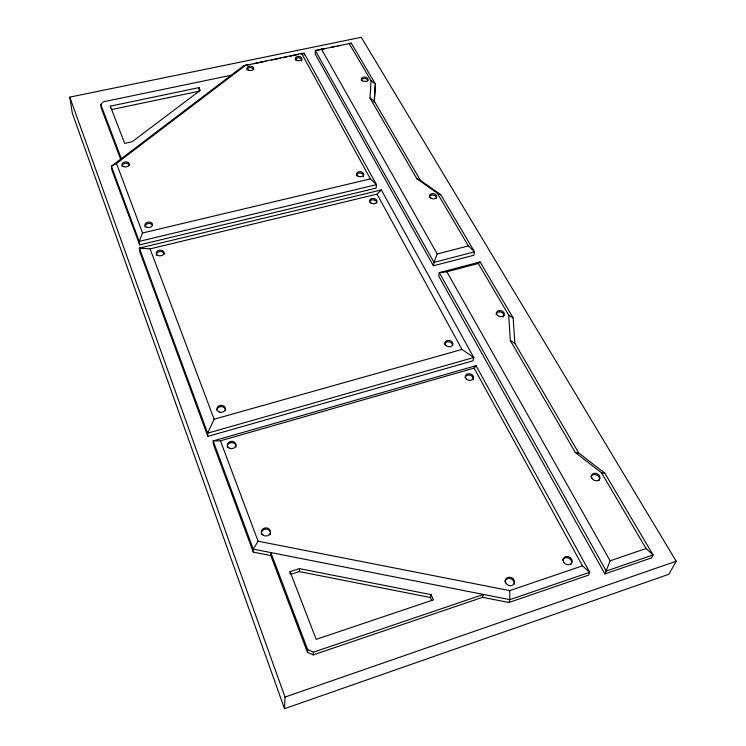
<?xml version="1.0" encoding="UTF-8"?>
<svg xmlns="http://www.w3.org/2000/svg" width="746" height="746" viewBox="0 0 746 746"><rect width="100%" height="100%" fill="white"/><g stroke="black" fill="none" stroke-linecap="round" stroke-linejoin="round"><path stroke-width="1.12" d="M270.798 555.556L270.845 552.562L307.66 649.552L307.455 652.293L313.217 654.904L482.569 597.313L508.875 602.498L588.408 575.185L589.713 572.285L476.06 365.68L213.16 440.933L213.328 444.15L253.258 552.096L270.798 555.556L307.455 652.293M304.154 55.083L304.219 53.311L301.626 53.414L243.55 65.825L111.378 166.227L111.835 169.78L139.614 244.875L376.105 188.151L376.469 184.654L304.219 53.311L300.852 54.01M289.97 573.609L290.054 571.641L299.482 568.629L431.02 594.637L433.417 599.859L316.192 639.35L290.054 571.641M284.515 708.7L285.009 697.072L69.807 97.12L361.25 37.3L676.193 561.225L668.929 574.233L284.515 708.7L72.306 113.159L69.807 97.12M290.968 574.252L299.323 571.576L299.482 568.629M374.147 102.482L375.378 83.981L351.273 43.175L315.39 50.569L315.232 54.113L433.398 265.8L473.831 255.253L474.531 251.831L440.821 194.771L420.436 180.392L416.827 178.704L369.988 98.024L371.079 80.727L348.979 43.212M420.436 180.392L374.352 101.26L375.378 83.981L371.079 80.727M313.217 654.904L313.441 652.172L483.473 594.45L482.569 597.313M433.398 265.8L433.976 262.378L437.221 253.966L321.34 48.91M431.757 600.633L430.33 597.499L431.02 594.637M508.875 602.498L509.882 599.644L509.723 590.618L582.477 565.832L589.713 572.285L509.882 599.644L253.239 549.093L213.16 440.933L220.462 440.811L474.102 368.095L476.06 365.68M446.854 271.758L478.298 263.497L508.697 315.138L510.32 340.493L575.315 452.496L601.509 472.805L646.073 548.515L653.076 554.931L606.265 571.026L439.31 272.663L446.854 271.758L610.125 560.805L604.894 573.926L438.713 276.076L439.31 272.663L480.088 261.949L513.173 317.983L514.861 343.281L578.728 452.99L604.82 473.197L653.076 554.931L651.538 557.868L604.894 573.926M246.171 64.846L116.488 163.439L142.561 232.985L139.222 241.387L139.614 244.875M381.337 189.932L377.038 194.119L461.979 349.426L473.757 357.52L207.64 433.156L139.371 248.138L150.086 248.884L214.121 419.233L207.64 433.156L207.826 436.391L473.011 360.822L473.757 357.52L381.337 189.932L139.371 248.138L139.763 251.626L207.826 436.391M220.462 440.811L258.097 541.214L253.239 549.093L253.258 552.096M120.945 160.054L101.269 108.133L100.803 104.552L103.172 101.838L231.129 75.262M478.298 263.497L480.088 261.949M116.488 163.439L111.378 166.227L139.222 241.387L376.469 184.654L370.389 178.872L301.626 53.414M285.009 697.072L676.193 561.225M610.125 560.805L646.073 548.515M214.121 419.233L461.979 349.426M437.221 253.966L468.367 245.928L474.531 251.831L433.976 262.378L315.39 50.569L325.489 48.49M150.086 248.884L377.038 194.119M142.561 232.985L370.389 178.872M111.891 109.494L199.191 91.189L199.014 87.627L110.324 106.156L110.539 107.946M331.093 47.334L335.579 46.411M337.817 45.944L340.064 45.487M349.035 43.632L351.273 43.175M243.55 65.825L248.045 64.893M253.668 63.736L266.024 61.191M271.637 60.034L280.627 58.179M282.874 57.712L287.369 56.789M289.616 56.323L298.605 54.467M601.509 472.805L604.82 473.197M575.315 452.496L578.728 452.99M258.097 541.214L509.723 590.618M299.323 571.576L430.33 597.499M307.66 649.552L313.441 652.172M416.827 178.704L437.277 193.139L440.821 194.771M510.32 340.493L514.861 343.281M508.697 315.138L513.173 317.983M369.988 98.024L374.352 101.26M437.277 193.139L468.367 245.928M474.102 368.095L582.477 565.832M199.014 87.627L200.273 90.369L132.173 141.749L124.694 143.372L110.324 106.156M100.803 104.552L121.337 158.665M145.2 227.082A3.805 2.76 -4.5 0 1 147.867 223.586A3.805 2.76 -4.5 0 1 152.538 225.348M369.512 201.933A3.665 2.639 5.6 0 1 373.653 199.891A3.665 2.639 5.6 0 1 376.758 203.024M227.539 447.469A4.345 3.674 -3.7 0 1 231.474 442.62A4.345 3.674 -3.7 0 1 235.922 446.975M247.019 69.882A3.348 2.191 0.8 0 1 250.171 67.606A3.348 2.191 0.8 0 1 253.705 69.686M356.42 175.711A3.599 2.546 4.9 0 1 360.523 173.081A3.599 2.546 4.9 0 1 363.283 176.737M301.832 60.482A3.31 2.145 2.5 0 1 301.561 61.004M295.276 60.109A3.31 2.145 2.5 0 1 297.878 57.899A3.31 2.145 2.5 0 1 301.682 59.363M504.911 581.861A4.746 4.122 27 0 1 510.46 578.607A4.746 4.122 27 0 1 513.901 584.491M444.644 344.288A4.047 3.171 11.4 0 1 449.045 341.78A4.047 3.171 11.4 0 1 452.626 345.547M216.965 410.393A4.252 3.516 -3.8 0 1 221.59 406.654A4.252 3.516 -3.8 0 1 225.367 410.841M122.279 166.6A3.655 2.536 -4.5 0 1 125.356 163.318A3.655 2.536 -4.5 0 1 129.468 165.687M591 476.619A4.485 3.599 24.1 0 1 596.94 475.137A4.485 3.599 24.1 0 1 598.879 480.732M496.071 314.336A3.972 3.012 13.2 0 1 501.293 312.201A3.972 3.012 13.2 0 1 503.242 316.985M429.276 197.084A3.646 2.602 8.1 0 1 433.286 195.06A3.646 2.602 8.1 0 1 436.494 198.166M361.269 80.195A3.348 2.201 4.7 0 1 365.064 78.507A3.348 2.201 4.7 0 1 367.881 81.137M156.557 255.3A3.879 2.872 -4.5 0 1 159.737 251.57A3.879 2.872 -4.5 0 1 164.148 254.218M465.056 377.728A4.14 3.292 13.4 0 1 470.045 375.219A4.14 3.292 13.4 0 1 472.983 379.854M562.754 559.994A4.728 3.963 28.2 0 1 569.03 558.325A4.728 3.963 28.2 0 1 570.97 564.498M270.406 533.903A4.56 4.066 -2.2 0 1 270.024 534.919M261.613 534.481A4.56 4.066 -2.2 0 1 265.044 529.175A4.56 4.066 -2.2 0 1 270.481 532.849M371.023 203.061A3.674 2.639 5.6 0 0 376.907 201.625A3.674 2.639 5.6 0 0 371.909 198.557A3.674 2.639 5.6 0 0 371.023 203.061M146.85 227.288A3.814 2.77 -4.5 0 0 152.538 224.649A3.814 2.77 -4.5 0 0 146.803 222.494A3.814 2.77 -4.5 0 0 146.85 227.288M229.647 448.299A4.355 3.674 -3.7 0 0 235.978 444.728A4.355 3.674 -3.7 0 0 229.274 441.949A4.355 3.674 -3.7 0 0 229.647 448.299M248.129 69.975A3.348 2.191 0.8 0 0 253.631 68.828A3.348 2.191 0.8 0 0 249.295 66.273A3.348 2.191 0.8 0 0 248.129 69.975M296.479 60.174A3.31 2.145 2.5 0 0 301.878 59.046A3.31 2.145 2.5 0 0 297.505 56.537A3.31 2.145 2.5 0 0 296.479 60.174M357.884 176.065A3.599 2.546 4.9 0 0 363.675 174.695A3.599 2.546 4.9 0 0 358.789 171.748A3.599 2.546 4.9 0 0 357.884 176.065M505.769 582.906A4.756 4.122 27 0 0 513.78 584.258A4.756 4.122 27 0 0 510.255 577.301A4.756 4.122 27 0 0 505.769 582.906M219.193 412.006A4.262 3.516 -3.8 0 0 225.413 408.603A4.262 3.516 -3.8 0 0 218.867 405.927A4.262 3.516 -3.8 0 0 219.193 412.006M445.782 345.361A4.047 3.171 11.4 0 0 452.654 344.997A4.047 3.171 11.4 0 0 448.253 340.381A4.047 3.171 11.4 0 0 445.782 345.361M123.799 166.666A3.665 2.536 -4.5 0 0 129.3 164.251A3.665 2.536 -4.5 0 0 123.827 162.255A3.665 2.536 -4.5 0 0 123.799 166.666M591.848 478.261A4.495 3.599 24 0 0 599.392 479.482A4.495 3.599 24 0 0 595.784 473.328A4.495 3.599 24 0 0 591.848 478.261M497.34 315.306A3.982 3.021 13.2 0 0 504.035 314.971A3.982 3.021 13.2 0 0 499.587 310.532A3.982 3.021 13.2 0 0 497.34 315.306M430.955 198.184A3.655 2.602 8.1 0 0 436.718 196.767A3.655 2.602 8.1 0 0 431.636 193.736A3.655 2.602 8.1 0 0 430.955 198.184M362.631 80.885A3.348 2.201 4.7 0 0 368.011 79.719A3.348 2.201 4.7 0 0 363.461 77.136A3.348 2.201 4.7 0 0 362.631 80.885M158.255 255.57A3.879 2.872 -4.5 0 0 164.027 252.819A3.879 2.872 -4.5 0 0 158.171 250.591A3.879 2.872 -4.5 0 0 158.255 255.57M563.547 561.999A4.737 3.972 28.1 0 0 571.464 563.323A4.737 3.972 28.1 0 0 567.771 556.535A4.737 3.972 28.1 0 0 563.547 561.999M466.287 378.921A4.15 3.292 13.4 0 0 473.29 378.53A4.15 3.292 13.4 0 0 468.73 373.727A4.15 3.292 13.4 0 0 466.287 378.921M262.937 535.022A4.569 4.066 -2.1 0 0 270.425 532.681A4.569 4.066 -2.1 0 0 264.466 528.093A4.569 4.066 -2.1 0 0 262.937 535.022"/></g></svg>
